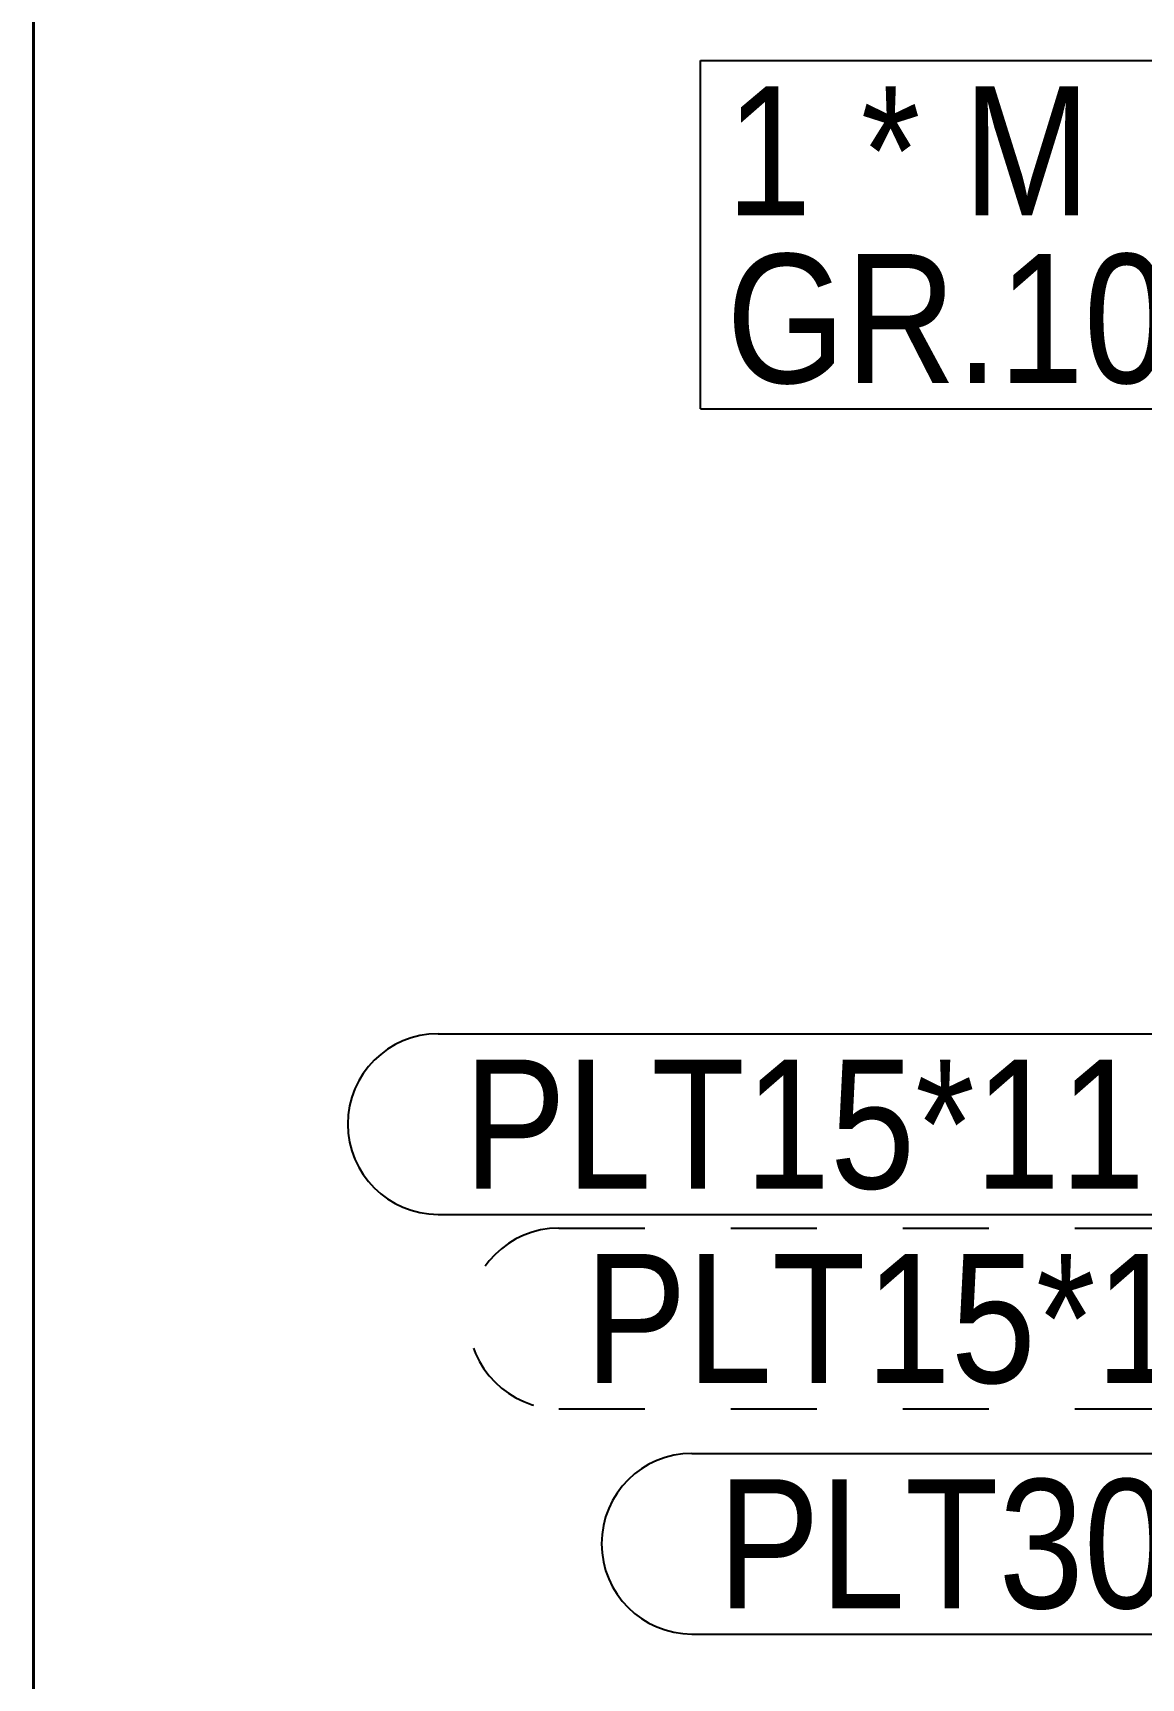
# Model space of a CAD drawing. Header units: millimetres. Extents: x 150000 to 150841, y 150000 to 150594.
# Drawn here: x 150017.92 to 150043.69, y 150439.05 to 150477.3 of the extents above; entities that cross this region are included whole.
import ezdxf

# ---------------------------------------------------------------- set-up
doc = ezdxf.new("R2010")
doc.units = ezdxf.units.MM
doc.linetypes.add('XKITLINE00', pattern=[0])
doc.linetypes.add('XKITLINE02', pattern=[4, 2, -2])
doc.styles.add('ARIAL', font='arial.ttf')

msp = doc.modelspace()

# ---------------------------------------------------------------- linework, layer by layer
at = {"color": 7, "linetype": 'XKITLINE00'}
for p, q in [((150017.917, 150574.58), (150017.917, 150019.642)), ((150017.944, 150019.674), (150017.944, 150574.605)), ((150033.443, 150476.659), (150049.542, 150476.659)), ((150033.443, 150468.559), (150033.443, 150476.659)), ((150033.443, 150468.559), (150049.542, 150468.559)), ((150027.34, 150454.032), (150051.897, 150454.032)), ((150027.34, 150449.832), (150051.897, 150449.832)), ((150033.242, 150444.276), (150057.799, 150444.276)), ((150033.242, 150440.076), (150057.799, 150440.076))]:
    msp.add_line(p, q, dxfattribs=at)
at = {"color": 7, "linetype": 'XKITLINE02'}
for p, q in [((150030.148, 150449.513), (150054.705, 150449.513)), ((150030.148, 150445.313), (150054.705, 150445.313))]:
    msp.add_line(p, q, dxfattribs=at)
at = {"color": 7, "linetype": 'XKITLINE00'}
for centre in [(150027.34, 150451.932), (150033.242, 150442.176)]:
    msp.add_arc(centre, 2.1, 90, 270, dxfattribs=at)
at = {"color": 7, "linetype": 'XKITLINE02'}
msp.add_arc((150030.148, 150447.413), 2.1, 90, 270, dxfattribs=at)

# ---------------------------------------------------------------- texts
at = {"color": 3, "style": 'ARIAL', "width": 0.85}
for s, p in [('1', (150034.043, 150473.059)), ('* M', (150037.169, 150473.059)), ('GR.10.9', (150034.043, 150469.159)), ('PLT15*117.6', (150027.94, 150450.432)), ('PLT15*117.6', (150030.748, 150445.913)), ('PLT30*224.5', (150033.842, 150440.676))]:
    msp.add_text(s, height=3, dxfattribs=at).set_placement(p)

doc.saveas('drawing.dxf')
